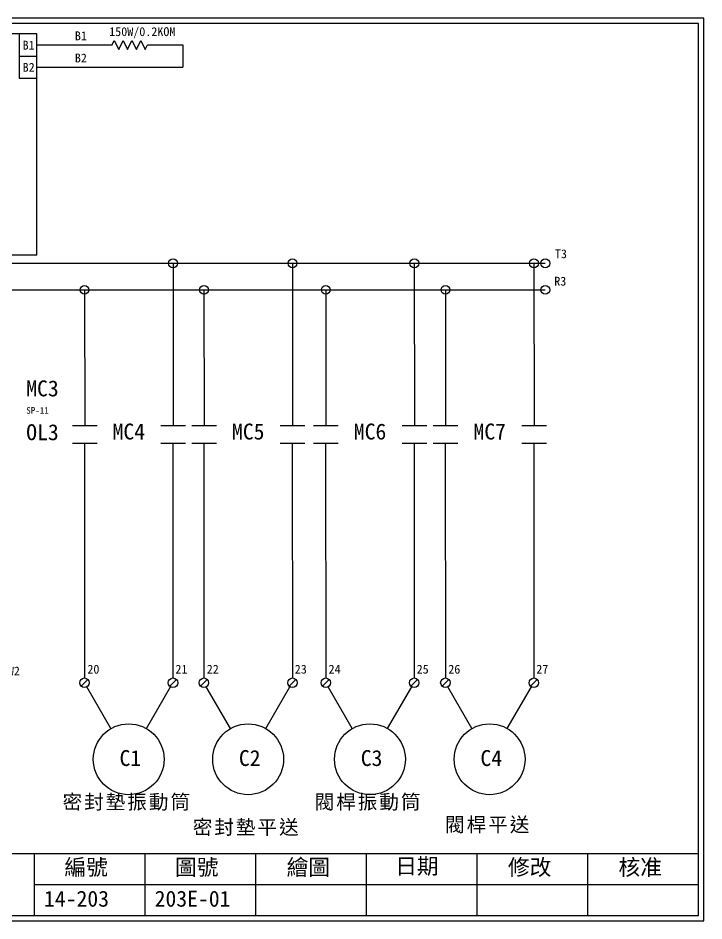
# Model space of a CAD drawing. Extents: x 10 to 297, y 3 to 207.
# Drawn here: x 142 to 297, y 3 to 207 of the extents above; entities that cross this region are included whole.
import ezdxf

# ---------------------------------------------------------------- set-up
doc = ezdxf.new("R2010")
doc.units = 0
doc.layers.get('0').update_dxf_attribs({"linetype": 'CONTINUOUS'})
doc.layers.add('圖框層', color=7, linetype='CONTINUOUS')
doc.layers.add('標尺寸層', color=3, linetype='CONTINUOUS')
doc.styles.add('STSL', font='kaiu.ttf')
doc.styles.add('標楷體', font='kaiu.ttf')

msp = doc.modelspace()

# ---------------------------------------------------------------- linework, layer by layer
for p, q in [((146.21, 203.39), (119.06, 203.39)), ((142.26, 203.39), (142.26, 198.39)), ((146.21, 153.39), (146.21, 203.39)), ((146.21, 198.39), (146.21, 203.39)), ((146.21, 200.89), (163.24, 200.89)), ((163.24, 200.89), (163.74, 201.89)), ((163.74, 201.89), (164.74, 199.89)), ((164.74, 199.89), (165.74, 201.89)), ((165.74, 201.89), (166.74, 199.89)), ((166.74, 199.89), (167.74, 201.89)), ((167.74, 201.89), (168.74, 199.89)), ((168.74, 199.89), (169.74, 201.89)), ((169.74, 201.89), (170.74, 199.89)), ((170.74, 199.89), (171.24, 200.89)), ((171.24, 200.89), (179.27, 200.89)), ((179.27, 200.89), (179.27, 195.89)), ((142.26, 198.39), (146.21, 198.39)), ((142.26, 198.39), (142.26, 193.39)), ((146.21, 193.39), (146.21, 198.39)), ((146.21, 195.89), (179.27, 195.89)), ((142.26, 193.39), (146.21, 193.39)), ((146.21, 153.39), (119.06, 153.39)), ((177.02, 151.57), (177.05, 114.93)), ((204.01, 151.57), (204.04, 114.93)), ((231.54, 151.57), (231.57, 114.93)), ((258.58, 151.57), (258.61, 114.93)), ((157.02, 145.57), (157.06, 114.93)), ((184.01, 145.57), (184.04, 114.93)), ((211.54, 145.57), (211.57, 114.93)), ((238.58, 145.57), (238.62, 114.93)), ((156.99, 110.96), (157.01, 57.89)), ((176.99, 110.96), (177.01, 57.89)), ((183.97, 110.96), (184, 57.89)), ((203.97, 110.96), (204, 57.89)), ((211.51, 110.96), (211.53, 57.89)), ((231.51, 110.96), (231.53, 57.89)), ((238.55, 110.96), (238.57, 57.89)), ((258.55, 110.96), (258.57, 57.89)), ((157.77, 57.58), (156.26, 56.06)), ((177.77, 57.58), (176.26, 56.06)), ((184.76, 57.58), (183.24, 56.06)), ((204.76, 57.58), (203.24, 56.06)), ((212.29, 57.58), (210.77, 56.06)), ((232.29, 57.58), (230.77, 56.06)), ((239.33, 57.58), (237.82, 56.06)), ((259.33, 57.58), (257.82, 56.06)), ((163, 46.45), (157.55, 55.89)), ((171, 46.45), (176.46, 55.9)), ((189.99, 46.45), (184.53, 55.89)), ((197.99, 46.45), (203.45, 55.9)), ((217.52, 46.45), (212.07, 55.89)), ((225.52, 46.45), (230.98, 55.9)), ((244.56, 46.45), (239.11, 55.89)), ((252.56, 46.45), (258.02, 55.9))]:
    msp.add_line(p, q)
for centre, radius in [((157.01, 56.82), 1.07), ((177.01, 56.82), 1.07), ((184, 56.82), 1.07), ((204, 56.82), 1.07), ((211.53, 56.82), 1.07), ((231.53, 56.82), 1.07), ((238.57, 56.82), 1.07), ((258.57, 56.82), 1.07), ((167, 39.52), 8), ((193.99, 39.52), 8), ((221.52, 39.52), 8), ((248.56, 39.52), 8)]:
    msp.add_circle(centre, radius)
at = {"layer": '圖框層', "color": 7}
for p, q in [((297, 206.97), (10, 206.97)), ((297, 3), (297, 206.97)), ((295.75, 205.72), (11.25, 205.72)), ((295.75, 4.25), (295.75, 205.72)), ((11.25, 18.25), (295.75, 18.25)), ((145.75, 4.25), (145.75, 18.25)), ((170.75, 4.25), (170.75, 18.25)), ((195.75, 4.25), (195.75, 18.25)), ((220.75, 4.25), (220.75, 18.25)), ((245.75, 4.25), (245.75, 18.25)), ((270.75, 4.25), (270.75, 18.25)), ((145.75, 11.25), (295.75, 11.25)), ((11.25, 4.25), (295.75, 4.25)), ((10, 3), (297, 3))]:
    msp.add_line(p, q, dxfattribs=at)
at = {"layer": '標尺寸層', "color": 7}
for p, q in [((78.55, 151.57), (261.14, 151.57)), ((78.55, 145.57), (261.14, 145.57)), ((154.27, 114.93), (159.84, 114.93)), ((174.27, 114.93), (179.84, 114.93)), ((181.25, 114.93), (186.82, 114.93)), ((201.25, 114.93), (206.82, 114.93)), ((208.79, 114.93), (214.35, 114.93)), ((228.79, 114.93), (234.35, 114.93)), ((235.83, 114.93), (241.4, 114.93)), ((255.83, 114.93), (261.4, 114.93)), ((154.27, 110.96), (159.84, 110.96)), ((174.27, 110.96), (179.84, 110.96)), ((181.25, 110.96), (186.82, 110.96)), ((201.25, 110.96), (206.82, 110.96)), ((208.79, 110.96), (214.35, 110.96)), ((228.79, 110.96), (234.35, 110.96)), ((235.83, 110.96), (241.4, 110.96)), ((255.83, 110.96), (261.4, 110.96))]:
    msp.add_line(p, q, dxfattribs=at)
for centre in [(177.02, 151.57), (204.01, 151.57), (231.54, 151.57), (258.58, 151.57), (261.14, 151.57), (157.02, 145.57), (184.01, 145.57), (211.54, 145.57), (238.58, 145.57), (261.14, 145.57)]:
    msp.add_circle(centre, 1, dxfattribs=at)

# ---------------------------------------------------------------- texts
at = {"color": 0, "char_height": 3.25, "width": 29.841, "attachment_point": 2, "style": '標楷體'}
for s, insert in [('{\\T1.1;密封墊振動筒}', (166.68, 31.52)), ('{\\T1.1;閥桿振動筒}', (221.2, 31.52)), ('{\\T1.1;閥桿平送}', (248.24, 26.39)), ('{\\T1.1;密封墊平送}', (193.66, 25.81))]:
    msp.add_mtext(s, dxfattribs=dict(at, insert=insert))
at = {"layer": '圖框層', "color": 4, "style": 'STSL'}
for s, height, p in [('150W/0.2KOM', 2, (162.59, 202.9)), ('B1', 2, (154.83, 201.95)), ('B1', 2, (143.03, 199.84)), ('B2', 2, (154.83, 196.95)), ('B2', 2, (143.03, 194.84)), ('T3', 2, (263.32, 152.71)), ('R3', 2, (263.17, 146.52)), ('MC3', 3.6, (143.84, 121.51)), ('SP-11', 1.5, (143.84, 117.58)), ('OL3', 3.6, (143.84, 111.61)), ('MC4', 3.6, (163.35, 111.76)), ('MC5', 3.6, (190.34, 111.76)), ('MC6', 3.6, (217.87, 111.76)), ('MC7', 3.6, (244.91, 111.76)), ('W2', 2, (139.69, 58.47)), ('20', 2, (157.66, 58.87)), ('21', 2, (177.55, 58.87)), ('22', 2, (184.64, 58.87)), ('23', 2, (204.53, 58.87)), ('24', 2, (212.17, 58.87)), ('25', 2, (232.07, 58.87)), ('26', 2, (239.22, 58.87)), ('27', 2, (259.11, 58.87)), ('C1', 3.6, (164.92, 38)), ('C2', 3.6, (191.9, 38)), ('C3', 3.6, (219.44, 38)), ('C4', 3.6, (246.48, 38)), ('編號', 3.6, (152.47, 13.34)), ('圖號', 3.6, (177.47, 13.34)), ('繪圖', 3.6, (202.69, 13.34)), ('日期', 3.6, (227.22, 13.59)), ('修改', 3.6, (252.69, 13.34)), ('核准', 3.6, (277.69, 13.34)), ('14-203', 3.6, (147.86, 6.22)), ('203E-01', 3.6, (172.86, 6.22))]:
    msp.add_text(s, height=height, dxfattribs=at).set_placement(p)

doc.saveas('drawing.dxf')
